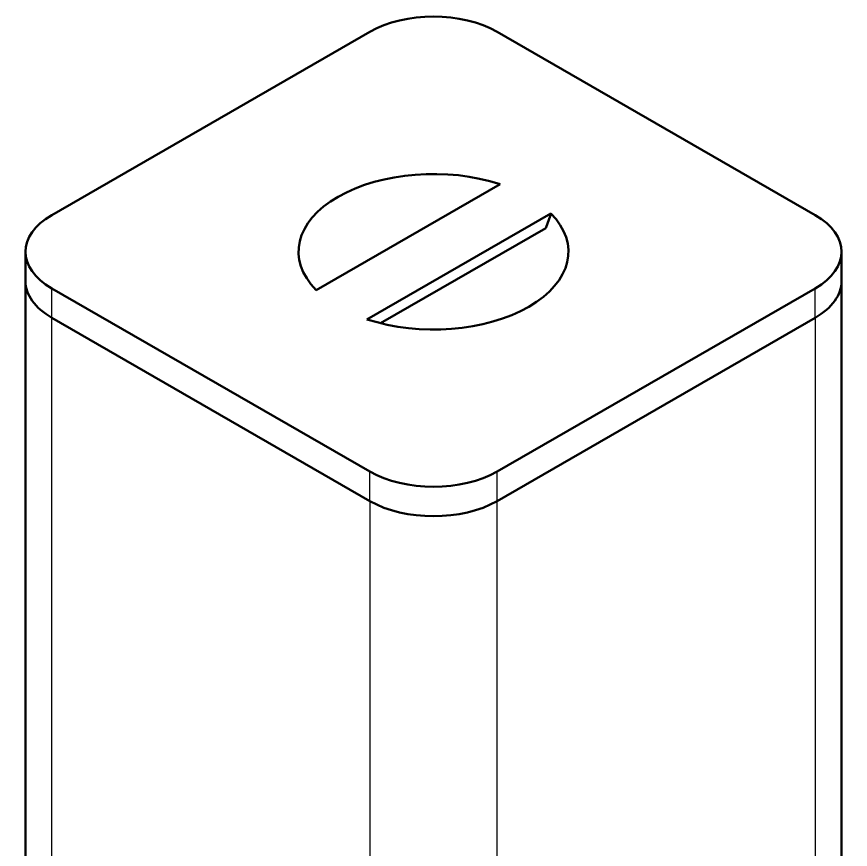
# Model space of a CAD drawing. Header units: inches. Extents: x 0.5 to 16.8, y 0.4 to 9.6.
# Drawn here: x 10.86 to 13.14, y 2.75 to 5.026 of the extents above; entities that cross this region are included whole.
import ezdxf

# ---------------------------------------------------------------- set-up
doc = ezdxf.new("R2010")
doc.units = ezdxf.units.IN
doc.header["$LTSCALE"] = 0.75
doc.header["$MEASUREMENT"] = 0
doc.layers.add('Visible', color=7, linetype='Continuous', lineweight=50)
doc.layers.add('Visible Narrow', color=7, linetype='Continuous', lineweight=25)

msp = doc.modelspace()

# ---------------------------------------------------------------- linework, layer by layer
at = {"layer": 'Visible', "extrusion": (-5.55112e-17, 0.817547, 0.575862)}
for p, q in [((11.8259, 4.985, -0.159), (10.956, 4.484, 0.5522)), ((13.0439, 4.484, 0.5522), (12.1739, 4.985, -0.159)), ((11.6788, 4.279, 0.8432), (12.1819, 4.5687, 0.4319)), ((12.3211, 4.4886, 0.5457), (11.818, 4.1989, 0.957)), ((12.3071, 4.4484, 0.5345), (11.8554, 4.1882, 0.9038)), ((10.8839, 4.3033, 0.6378), (10.8839, 4.3838, 0.6945)), ((13.116, 4.3033, 0.6378), (13.116, 4.3838, 0.6945)), ((10.8839, 2.694, -0.4958), (10.8839, 4.3033, 0.6378)), ((13.116, 2.694, -0.4958), (13.116, 4.3033, 0.6378)), ((10.956, 4.2836, 0.8367), (11.8259, 3.7826, 1.548)), ((12.1739, 3.7826, 1.548), (13.0439, 4.2836, 0.8367)), ((11.8259, 3.7022, 1.4913), (10.956, 4.2031, 0.78)), ((11.8259, 3.7022, 1.4913), (10.956, 4.2031, 0.78)), ((13.0439, 4.2031, 0.78), (12.1739, 3.7022, 1.4913)), ((13.0439, 4.2031, 0.78), (12.1739, 3.7022, 1.4913))]:
    msp.add_line(p, q, dxfattribs=at)
for centre, start, end in [((-11.9999, -2.8267, 3.9839), 225, 315), ((-11.13, -1.9567, 3.9839), 315, 45), ((-12.8699, -1.9567, 3.9839), 135, 225), ((-11.13, -1.9567, 3.8855), 0, 45), ((-12.8699, -1.9567, 3.8855), 135, 180), ((-11.9999, -1.0867, 3.9839), 45, 135), ((-11.9999, -1.0867, 3.8855), 45, 135)]:
    msp.add_arc(centre, 0.2461, start, end, dxfattribs=at)
at = {"layer": 'Visible', "extrusion": (5.55112e-17, -0.817547, -0.575862)}
for centre, radius, start, end in [((11.9999, -1.9567, -3.9839), 0.3691, 150.466, 299.534), ((11.9999, -1.9567, -3.9839), 0.3691, 330.466, 119.534), ((11.13, -1.9567, -3.8855), 0.2461, 135, 180), ((12.8699, -1.9567, -3.8855), 0.2461, 0, 45), ((11.9999, -1.0867, -3.8855), 0.2461, 45, 135)]:
    msp.add_arc(centre, radius, start, end, dxfattribs=at)
at = {"layer": 'Visible', "extrusion": (-0.707107, 0.407196, -0.578093)}
msp.add_arc((-9.8962, -4.0717, -7.2001), 0.3875, 248.4907, 255.0058, dxfattribs=at)
at = {"layer": 'Visible Narrow', "extrusion": (-5.55112e-17, 0.817547, 0.575862)}
for p, q in [((10.956, 4.2031, 0.78), (10.956, 4.2836, 0.8367)), ((13.0439, 4.2031, 0.78), (13.0439, 4.2836, 0.8367)), ((10.956, 2.5938, -0.3535), (10.956, 4.2031, 0.78)), ((13.0439, 4.2031, 0.78), (13.0439, 2.5938, -0.3535)), ((11.8259, 3.7022, 1.4913), (11.8259, 3.7826, 1.548)), ((12.1739, 3.7022, 1.4913), (12.1739, 3.7826, 1.548)), ((11.8259, 3.7022, 1.4913), (11.8259, 2.0928, 0.3577)), ((12.1739, 2.0928, 0.3577), (12.1739, 3.7022, 1.4913))]:
    msp.add_line(p, q, dxfattribs=at)

doc.saveas('drawing.dxf')
